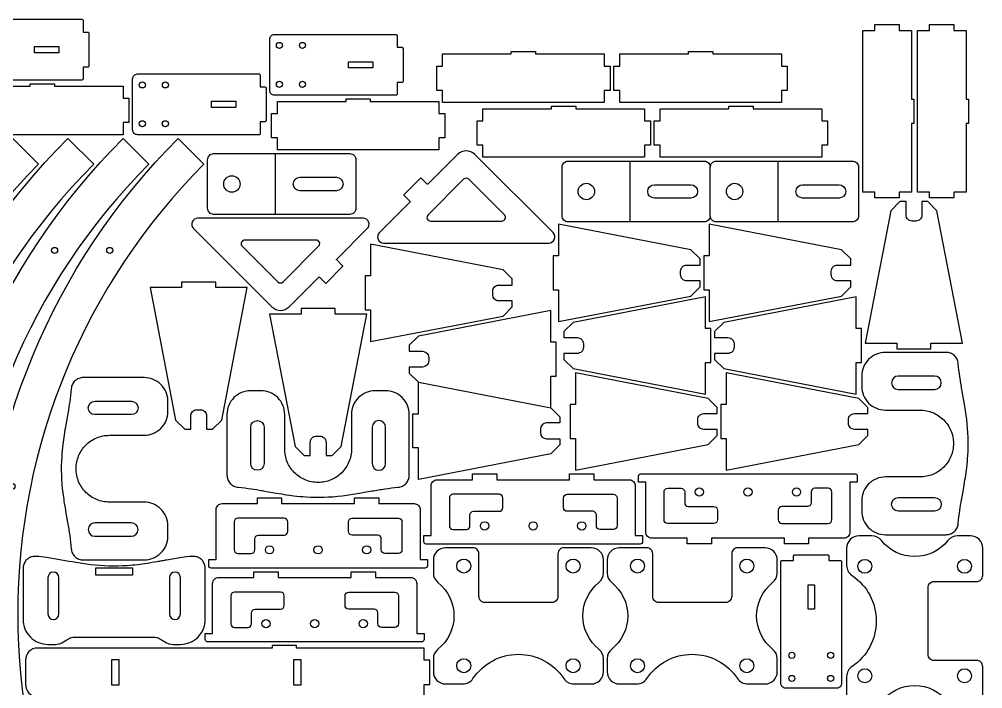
# Model space of a CAD drawing. Extents: x 1062 to 2256, y 2005 to 2885.
# Drawn here: x 1463 to 2256, y 2334 to 2885 of the extents above; entities that cross this region are included whole.
import ezdxf

# ---------------------------------------------------------------- set-up
doc = ezdxf.new("R2010")
doc.units = 0

# ---------------------------------------------------------------- blocks, each defined once
blk = doc.blocks.new('Part1627925601', base_point=(-553.11, -391.11))
at = {"layer": '1'}
blk.add_lwpolyline([(-369.9, 369.9, 0.414214), (-369.9, -369.9), (-391.11, -391.11, -0.414214), (-391.11, 391.11)], format="xyb", close=True, dxfattribs=at)
for centre in [(-447.43, 298.96), (-527.77, 104.98), (-527.77, -104.98), (-447.43, -298.96)]:
    blk.add_circle(centre, 2.5, dxfattribs=at)
blk = doc.blocks.new('Part320841708', base_point=(-553.11, -391.11))
at = {"layer": '1'}
blk.add_lwpolyline([(-369.9, 369.9, 0.414214), (-369.9, -369.9), (-391.11, -391.11, -0.414214), (-391.11, 391.11)], format="xyb", close=True, dxfattribs=at)
for centre in [(-447.43, 298.96), (-527.77, 104.98), (-527.77, -104.98), (-447.43, -298.96)]:
    blk.add_circle(centre, 2.5, dxfattribs=at)
blk = doc.blocks.new('Part1024990675', base_point=(-25, -52.5))
at = {"layer": '1'}
blk.add_lwpolyline([(25, 51.5), (25, -48.5, -0.414214), (21, -52.5), (-21, -52.5, -0.414214), (-25, -48.5), (-25, 51.5, -0.414214), (-24, 52.5), (-14.5, 52.5), (-14.5, 56.26, -0.414214), (-13.5, 57.26), (13.5, 57.26, -0.414214), (14.5, 56.26), (14.5, 52.5), (24, 52.5, -0.414214)], format="xyb", close=True, dxfattribs=at)
blk.add_lwpolyline([(2.55, 32.5), (2.55, 12.5), (-2.55, 12.5), (-2.55, 32.5)], close=True, dxfattribs=at)
for centre in [(-15.98, -25.5), (15.98, -25.5), (-15.98, -44.5), (15.98, -44.5)]:
    blk.add_circle(centre, 2.5, dxfattribs=at)
blk = doc.blocks.new('Part1503427488', base_point=(-553.11, -391.11))
at = {"layer": '1'}
blk.add_lwpolyline([(-369.9, 369.9, 0.414214), (-369.9, -369.9), (-391.11, -391.11, -0.414214), (-391.11, 391.11)], format="xyb", close=True, dxfattribs=at)
for centre in [(-447.43, 298.96), (-527.77, 104.98), (-527.77, -104.98), (-447.43, -298.96)]:
    blk.add_circle(centre, 2.5, dxfattribs=at)
blk = doc.blocks.new('Part1720230475', base_point=(-75, -80))
at = {"layer": '1'}
for points in [[(-44.5, -20, 1), (-55.5, -20), (-55.5, -50, 1), (-44.5, -50)], [(55.5, -20), (55.5, -50, -1), (44.5, -50), (44.5, -20, -1)]]:
    blk.add_lwpolyline(points, format="xyb", close=True, dxfattribs=at)
blk.add_open_spline([(75, -10.49), (75, -27.16), (75, -43.83), (75, -60.5), (75, -60.5), (75, -63.06), (74.5, -65.6), (73.52, -67.96), (73.52, -67.96), (72.54, -70.33), (71.1, -72.48), (69.29, -74.29), (69.29, -74.29), (67.48, -76.1), (65.33, -77.54), (62.96, -78.52), (62.96, -78.52), (60.6, -79.5), (58.06, -80), (55.5, -80), (55.5, -80), (52.67, -80), (49.83, -80), (47, -80), (47, -80), (44.44, -80), (41.9, -79.5), (39.54, -78.52), (39.54, -78.52), (37.17, -77.54), (35.02, -76.1), (33.21, -74.29), (33.21, -74.29), (31.4, -72.48), (29.96, -70.33), (28.98, -67.96), (28.98, -67.96), (28, -65.6), (27.5, -63.06), (27.5, -60.5), (27.5, -60.5), (27.5, -51), (27.5, -41.5), (27.5, -32), (27.5, -32), (27.5, -28.39), (26.79, -24.81), (25.41, -21.48), (25.41, -21.48), (24.02, -18.14), (22, -15.11), (19.45, -12.55), (19.45, -12.55), (16.89, -10), (13.86, -7.98), (10.52, -6.59), (10.52, -6.59), (7.19, -5.21), (3.61, -4.5), (0, -4.5), (0, -4.5), (-3.61, -4.5), (-7.19, -5.21), (-10.52, -6.59), (-10.52, -6.59), (-13.86, -7.98), (-16.89, -10), (-19.45, -12.55), (-19.45, -12.55), (-22, -15.11), (-24.02, -18.14), (-25.41, -21.48), (-25.41, -21.48), (-26.79, -24.81), (-27.5, -28.39), (-27.5, -32), (-27.5, -32), (-27.5, -41.5), (-27.5, -51), (-27.5, -60.5), (-27.5, -60.5), (-27.5, -63.06), (-28, -65.6), (-28.98, -67.96), (-28.98, -67.96), (-29.96, -70.33), (-31.4, -72.48), (-33.21, -74.29), (-33.21, -74.29), (-35.02, -76.1), (-37.17, -77.54), (-39.54, -78.52), (-39.54, -78.52), (-41.9, -79.5), (-44.44, -80), (-47, -80), (-47, -80), (-49.83, -80), (-52.67, -80), (-55.5, -80), (-55.5, -80), (-58.06, -80), (-60.6, -79.5), (-62.96, -78.52), (-62.96, -78.52), (-65.33, -77.54), (-67.48, -76.1), (-69.29, -74.29), (-69.29, -74.29), (-71.1, -72.48), (-72.54, -70.33), (-73.52, -67.96), (-73.52, -67.96), (-74.5, -65.6), (-75, -63.06), (-75, -60.5), (-75, -60.5), (-75, -43.83), (-75, -27.16), (-75, -10.49), (-75, -10.49), (-75, -9.24), (-74.77, -8.01), (-74.32, -6.85), (-74.32, -6.85), (-73.86, -5.69), (-73.2, -4.62), (-72.35, -3.71), (-72.35, -3.71), (-71.51, -2.79), (-70.5, -2.04), (-69.39, -1.5), (-69.39, -1.5), (-68.27, -0.95), (-67.06, -0.62), (-65.82, -0.52), (-65.82, -0.52), (-62.13, -0.22), (-58.51, 0.23), (-54.94, 0.76), (-54.94, 0.76), (-51.37, 1.28), (-47.85, 1.87), (-44.36, 2.48), (-44.36, 2.48), (-40.87, 3.1), (-34.37, 4.24), (-34.04, 4.29), (-34.04, 4.29), (-29.26, 5.11), (-24.55, 5.84), (-19.88, 6.41), (-19.88, 6.41), (-9.87, 7.65), (-0.02, 8.02), (9.91, 7.35), (9.91, 7.35), (13.22, 7.14), (16.54, 6.82), (19.88, 6.41), (19.88, 6.41), (25.22, 5.76), (30.61, 4.89), (36.08, 3.94), (36.08, 3.94), (39.49, 3.34), (46.1, 2.17), (46.46, 2.12), (46.46, 2.12), (49.26, 1.64), (52.08, 1.17), (54.94, 0.76), (54.94, 0.76), (58.51, 0.23), (62.13, -0.22), (65.82, -0.52), (65.82, -0.52), (67.06, -0.62), (68.27, -0.95), (69.39, -1.5), (69.39, -1.5), (70.5, -2.04), (71.51, -2.79), (72.35, -3.71), (72.35, -3.71), (73.2, -4.62), (73.86, -5.69), (74.32, -6.85), (74.32, -6.85), (74.77, -8.01), (75, -9.24), (75, -10.49)], degree=3, knots=[0, 0, 0, 0, 0.020833, 0.020833, 0.020833, 0.020833, 0.041667, 0.041667, 0.041667, 0.041667, 0.0625, 0.0625, 0.0625, 0.0625, 0.083333, 0.083333, 0.083333, 0.083333, 0.104167, 0.104167, 0.104167, 0.104167, 0.125, 0.125, 0.125, 0.125, 0.145833, 0.145833, 0.145833, 0.145833, 0.166667, 0.166667, 0.166667, 0.166667, 0.1875, 0.1875, 0.1875, 0.1875, 0.208333, 0.208333, 0.208333, 0.208333, 0.229167, 0.229167, 0.229167, 0.229167, 0.25, 0.25, 0.25, 0.25, 0.270833, 0.270833, 0.270833, 0.270833, 0.291667, 0.291667, 0.291667, 0.291667, 0.3125, 0.3125, 0.3125, 0.3125, 0.333333, 0.333333, 0.333333, 0.333333, 0.354167, 0.354167, 0.354167, 0.354167, 0.375, 0.375, 0.375, 0.375, 0.395833, 0.395833, 0.395833, 0.395833, 0.416667, 0.416667, 0.416667, 0.416667, 0.4375, 0.4375, 0.4375, 0.4375, 0.458333, 0.458333, 0.458333, 0.458333, 0.479167, 0.479167, 0.479167, 0.479167, 0.5, 0.5, 0.5, 0.5, 0.520833, 0.520833, 0.520833, 0.520833, 0.541667, 0.541667, 0.541667, 0.541667, 0.5625, 0.5625, 0.5625, 0.5625, 0.583333, 0.583333, 0.583333, 0.583333, 0.604167, 0.604167, 0.604167, 0.604167, 0.625, 0.625, 0.625, 0.625, 0.645833, 0.645833, 0.645833, 0.645833, 0.666667, 0.666667, 0.666667, 0.666667, 0.6875, 0.6875, 0.6875, 0.6875, 0.708333, 0.708333, 0.708333, 0.708333, 0.729167, 0.729167, 0.729167, 0.729167, 0.75, 0.75, 0.75, 0.75, 0.770833, 0.770833, 0.770833, 0.770833, 0.791667, 0.791667, 0.791667, 0.791667, 0.8125, 0.8125, 0.8125, 0.8125, 0.833333, 0.833333, 0.833333, 0.833333, 0.854167, 0.854167, 0.854167, 0.854167, 0.875, 0.875, 0.875, 0.875, 0.895833, 0.895833, 0.895833, 0.895833, 0.916667, 0.916667, 0.916667, 0.916667, 0.9375, 0.9375, 0.9375, 0.9375, 0.958333, 0.958333, 0.958333, 0.958333, 0.979167, 0.979167, 0.979167, 0.979167, 1, 1, 1, 1], dxfattribs=at)
blk = doc.blocks.new('Part1490661415', base_point=(-553.11, -391.11))
at = {"layer": '1'}
blk.add_lwpolyline([(-369.9, 369.9, 0.414214), (-369.9, -369.9), (-391.11, -391.11, -0.414214), (-391.11, 391.11)], format="xyb", close=True, dxfattribs=at)
for centre in [(-447.43, 298.96), (-527.77, 104.98), (-527.77, -104.98), (-447.43, -298.96)]:
    blk.add_circle(centre, 2.5, dxfattribs=at)
blk = doc.blocks.new('Part1532672430', base_point=(-75, 2.59))
at = {"layer": '1'}
for points in [[(-45.5, 50, 1), (-54.5, 50), (-54.5, 20, 1), (-45.5, 20)], [(54.5, 50, 1), (45.5, 50), (45.5, 20, 1), (54.5, 20)]]:
    blk.add_lwpolyline(points, format="xyb", close=True, dxfattribs=at)
blk.add_lwpolyline([(15, 18), (15, 12), (-15, 12), (-15, 18)], close=True, dxfattribs=at)
blk.add_open_spline([(75, 54.5), (75, 40.53), (75, 26.56), (75, 12.59), (75, 12.59), (75, 11.48), (74.81, 10.37), (74.45, 9.32), (74.45, 9.32), (74.09, 8.27), (73.55, 7.29), (72.86, 6.41), (72.86, 6.41), (72.17, 5.54), (71.35, 4.78), (70.41, 4.18), (70.41, 4.18), (69.47, 3.58), (68.44, 3.14), (67.36, 2.88), (67.36, 2.88), (66.28, 2.61), (65.16, 2.53), (64.06, 2.64), (64.06, 2.64), (61.2, 2.91), (58.38, 3.26), (55.59, 3.66), (55.59, 3.66), (51.4, 4.26), (47.28, 4.97), (43.22, 5.68), (43.22, 5.68), (39.82, 6.29), (33.49, 7.39), (33.17, 7.44), (33.17, 7.44), (28.52, 8.22), (23.93, 8.93), (19.38, 9.47), (19.38, 9.47), (9.3, 10.69), (-0.62, 11.02), (-10.63, 10.3), (-10.63, 10.3), (-13.54, 10.1), (-16.45, 9.82), (-19.38, 9.47), (-19.38, 9.47), (-24.59, 8.85), (-29.83, 8.02), (-35.16, 7.1), (-35.16, 7.1), (-36.5, 6.86), (-37.84, 6.63), (-39.18, 6.4), (-39.18, 6.4), (-40.52, 6.16), (-41.87, 5.92), (-43.22, 5.68), (-43.22, 5.68), (-47.28, 4.97), (-51.4, 4.26), (-55.59, 3.66), (-55.59, 3.66), (-58.38, 3.26), (-61.2, 2.91), (-64.06, 2.64), (-64.06, 2.64), (-65.16, 2.53), (-66.28, 2.61), (-67.36, 2.88), (-67.36, 2.88), (-68.44, 3.14), (-69.47, 3.58), (-70.41, 4.18), (-70.41, 4.18), (-71.35, 4.78), (-72.17, 5.54), (-72.86, 6.41), (-72.86, 6.41), (-73.55, 7.29), (-74.09, 8.27), (-74.45, 9.32), (-74.45, 9.32), (-74.81, 10.37), (-75, 11.48), (-75, 12.59), (-75, 12.59), (-75, 26.56), (-75, 40.53), (-75, 54.5), (-75, 54.5), (-75, 57.19), (-74.47, 59.86), (-73.44, 62.35), (-73.44, 62.35), (-72.41, 64.83), (-70.9, 67.09), (-69, 69), (-69, 69), (-67.09, 70.9), (-64.83, 72.41), (-62.35, 73.44), (-62.35, 73.44), (-59.86, 74.47), (-57.19, 75), (-54.5, 75), (-54.5, 75), (-52.39, 75), (-50.29, 75), (-48.18, 75), (-48.18, 75), (-47.31, 75), (-46.44, 74.89), (-45.59, 74.66), (-45.59, 74.66), (-44.75, 74.43), (-43.94, 74.1), (-43.18, 73.66), (-43.18, 73.66), (-41.26, 72.55), (-39.35, 71.45), (-37.43, 70.34), (-37.43, 70.34), (-36.67, 69.9), (-35.86, 69.57), (-35.02, 69.34), (-35.02, 69.34), (-34.17, 69.11), (-33.3, 69), (-32.43, 69), (-32.43, 69), (-10.81, 69), (10.81, 69), (32.43, 69), (32.43, 69), (33.3, 69), (34.17, 69.11), (35.02, 69.34), (35.02, 69.34), (35.86, 69.57), (36.67, 69.9), (37.43, 70.34), (37.43, 70.34), (39.35, 71.45), (41.26, 72.55), (43.18, 73.66), (43.18, 73.66), (43.94, 74.1), (44.75, 74.43), (45.59, 74.66), (45.59, 74.66), (46.44, 74.89), (47.31, 75), (48.18, 75), (48.18, 75), (50.29, 75), (52.39, 75), (54.5, 75), (54.5, 75), (57.19, 75), (59.86, 74.47), (62.35, 73.44), (62.35, 73.44), (64.83, 72.41), (67.09, 70.9), (69, 69), (69, 69), (70.9, 67.09), (72.41, 64.83), (73.44, 62.35), (73.44, 62.35), (74.47, 59.86), (75, 57.19), (75, 54.5)], degree=3, knots=[0, 0, 0, 0, 0.022727, 0.022727, 0.022727, 0.022727, 0.045455, 0.045455, 0.045455, 0.045455, 0.068182, 0.068182, 0.068182, 0.068182, 0.090909, 0.090909, 0.090909, 0.090909, 0.113636, 0.113636, 0.113636, 0.113636, 0.136364, 0.136364, 0.136364, 0.136364, 0.159091, 0.159091, 0.159091, 0.159091, 0.181818, 0.181818, 0.181818, 0.181818, 0.204545, 0.204545, 0.204545, 0.204545, 0.227273, 0.227273, 0.227273, 0.227273, 0.25, 0.25, 0.25, 0.25, 0.272727, 0.272727, 0.272727, 0.272727, 0.295455, 0.295455, 0.295455, 0.295455, 0.318182, 0.318182, 0.318182, 0.318182, 0.340909, 0.340909, 0.340909, 0.340909, 0.363636, 0.363636, 0.363636, 0.363636, 0.386364, 0.386364, 0.386364, 0.386364, 0.409091, 0.409091, 0.409091, 0.409091, 0.431818, 0.431818, 0.431818, 0.431818, 0.454545, 0.454545, 0.454545, 0.454545, 0.477273, 0.477273, 0.477273, 0.477273, 0.5, 0.5, 0.5, 0.5, 0.522727, 0.522727, 0.522727, 0.522727, 0.545455, 0.545455, 0.545455, 0.545455, 0.568182, 0.568182, 0.568182, 0.568182, 0.590909, 0.590909, 0.590909, 0.590909, 0.613636, 0.613636, 0.613636, 0.613636, 0.636364, 0.636364, 0.636364, 0.636364, 0.659091, 0.659091, 0.659091, 0.659091, 0.681818, 0.681818, 0.681818, 0.681818, 0.704545, 0.704545, 0.704545, 0.704545, 0.727273, 0.727273, 0.727273, 0.727273, 0.75, 0.75, 0.75, 0.75, 0.772727, 0.772727, 0.772727, 0.772727, 0.795455, 0.795455, 0.795455, 0.795455, 0.818182, 0.818182, 0.818182, 0.818182, 0.840909, 0.840909, 0.840909, 0.840909, 0.863636, 0.863636, 0.863636, 0.863636, 0.886364, 0.886364, 0.886364, 0.886364, 0.909091, 0.909091, 0.909091, 0.909091, 0.931818, 0.931818, 0.931818, 0.931818, 0.954545, 0.954545, 0.954545, 0.954545, 0.977273, 0.977273, 0.977273, 0.977273, 1, 1, 1, 1], dxfattribs=at)
blk = doc.blocks.new('Part1630296740')
at = {"layer": '1'}
blk.add_lwpolyline([(332.7, 30), (328, 30), (328, 40), (223, 40), (223, 42), (203, 42), (203, 40), (10, 40, 0.414214), (0, 30), (0, 10, 0.414214), (10, 0), (328, 0), (328, 10), (332.7, 10)], format="xyb", close=True, dxfattribs=at)
for points in [[(76.76, 30.5), (76.76, 9.5), (71, 9.5), (71, 30.5)], [(226.76, 30.5), (226.76, 9.5), (221, 9.5), (221, 30.5)]]:
    blk.add_lwpolyline(points, close=True, dxfattribs=at)
blk = doc.blocks.new('Part1509957229', base_point=(-31.26, -90))
at = {"layer": '1'}
for points in [[(26.5, 88), (26.5, -88, -0.414214), (24.5, -90), (19.5, -90), (19.5, -84), (-21.5, -84, -0.414214), (-26.5, -79), (-26.5, -50), (-31.26, -50), (-31.26, -30), (-26.5, -30), (-26.5, 30), (-31.26, 30), (-31.26, 50), (-26.5, 50), (-26.5, 79, -0.414214), (-21.5, 84), (19.5, 84), (19.5, 90), (24.5, 90, -0.414214)], [(14.5, 66), (14.5, 55, -0.414214), (11.5, 52), (2.5, 52, 0.414214), (-0.5, 49), (-0.5, 28, -0.414214), (-3.5, 25), (-11.5, 25, -0.414214), (-14.5, 28), (-14.5, 66, -0.414214), (-11.5, 69), (11.5, 69, -0.414214)], [(14.5, -55, 0.414214), (11.5, -52), (2.5, -52, -0.414214), (-0.5, -49), (-0.5, -28, 0.414214), (-3.5, -25), (-11.5, -25, 0.414214), (-14.5, -28), (-14.5, -66, 0.414214), (-11.5, -69), (11.5, -69, 0.414214), (14.5, -66)]]:
    blk.add_lwpolyline(points, format="xyb", close=True, dxfattribs=at)
for centre in [(11.5, 40), (11.5, 0), (11.5, -40)]:
    blk.add_circle(centre, 3.4, dxfattribs=at)
blk = doc.blocks.new('Part891375654', base_point=(-31.26, -90))
at = {"layer": '1'}
for points in [[(26.5, 88), (26.5, -88, -0.414214), (24.5, -90), (19.5, -90), (19.5, -84), (-21.5, -84, -0.414214), (-26.5, -79), (-26.5, -50), (-31.26, -50), (-31.26, -30), (-26.5, -30), (-26.5, 30), (-31.26, 30), (-31.26, 50), (-26.5, 50), (-26.5, 79, -0.414214), (-21.5, 84), (19.5, 84), (19.5, 90), (24.5, 90, -0.414214)], [(14.5, 66), (14.5, 55, -0.414214), (11.5, 52), (2.5, 52, 0.414214), (-0.5, 49), (-0.5, 28, -0.414214), (-3.5, 25), (-11.5, 25, -0.414214), (-14.5, 28), (-14.5, 66, -0.414214), (-11.5, 69), (11.5, 69, -0.414214)], [(14.5, -55, 0.414214), (11.5, -52), (2.5, -52, -0.414214), (-0.5, -49), (-0.5, -28, 0.414214), (-3.5, -25), (-11.5, -25, 0.414214), (-14.5, -28), (-14.5, -66, 0.414214), (-11.5, -69), (11.5, -69, 0.414214), (14.5, -66)]]:
    blk.add_lwpolyline(points, format="xyb", close=True, dxfattribs=at)
for centre in [(11.5, 40), (11.5, 0), (11.5, -40)]:
    blk.add_circle(centre, 3.4, dxfattribs=at)
blk = doc.blocks.new('Part1790877054', base_point=(-75, -80))
at = {"layer": '1'}
for points in [[(-44.5, -20, 1), (-55.5, -20), (-55.5, -50, 1), (-44.5, -50)], [(55.5, -20), (55.5, -50, -1), (44.5, -50), (44.5, -20, -1)]]:
    blk.add_lwpolyline(points, format="xyb", close=True, dxfattribs=at)
blk.add_open_spline([(75, -10.49), (75, -27.16), (75, -43.83), (75, -60.5), (75, -60.5), (75, -63.06), (74.5, -65.6), (73.52, -67.96), (73.52, -67.96), (72.54, -70.33), (71.1, -72.48), (69.29, -74.29), (69.29, -74.29), (67.48, -76.1), (65.33, -77.54), (62.96, -78.52), (62.96, -78.52), (60.6, -79.5), (58.06, -80), (55.5, -80), (55.5, -80), (52.67, -80), (49.83, -80), (47, -80), (47, -80), (44.44, -80), (41.9, -79.5), (39.54, -78.52), (39.54, -78.52), (37.17, -77.54), (35.02, -76.1), (33.21, -74.29), (33.21, -74.29), (31.4, -72.48), (29.96, -70.33), (28.98, -67.96), (28.98, -67.96), (28, -65.6), (27.5, -63.06), (27.5, -60.5), (27.5, -60.5), (27.5, -51), (27.5, -41.5), (27.5, -32), (27.5, -32), (27.5, -28.39), (26.79, -24.81), (25.41, -21.48), (25.41, -21.48), (24.02, -18.14), (22, -15.11), (19.45, -12.55), (19.45, -12.55), (16.89, -10), (13.86, -7.98), (10.52, -6.59), (10.52, -6.59), (7.19, -5.21), (3.61, -4.5), (0, -4.5), (0, -4.5), (-3.61, -4.5), (-7.19, -5.21), (-10.52, -6.59), (-10.52, -6.59), (-13.86, -7.98), (-16.89, -10), (-19.45, -12.55), (-19.45, -12.55), (-22, -15.11), (-24.02, -18.14), (-25.41, -21.48), (-25.41, -21.48), (-26.79, -24.81), (-27.5, -28.39), (-27.5, -32), (-27.5, -32), (-27.5, -41.5), (-27.5, -51), (-27.5, -60.5), (-27.5, -60.5), (-27.5, -63.06), (-28, -65.6), (-28.98, -67.96), (-28.98, -67.96), (-29.96, -70.33), (-31.4, -72.48), (-33.21, -74.29), (-33.21, -74.29), (-35.02, -76.1), (-37.17, -77.54), (-39.54, -78.52), (-39.54, -78.52), (-41.9, -79.5), (-44.44, -80), (-47, -80), (-47, -80), (-49.83, -80), (-52.67, -80), (-55.5, -80), (-55.5, -80), (-58.06, -80), (-60.6, -79.5), (-62.96, -78.52), (-62.96, -78.52), (-65.33, -77.54), (-67.48, -76.1), (-69.29, -74.29), (-69.29, -74.29), (-71.1, -72.48), (-72.54, -70.33), (-73.52, -67.96), (-73.52, -67.96), (-74.5, -65.6), (-75, -63.06), (-75, -60.5), (-75, -60.5), (-75, -43.83), (-75, -27.16), (-75, -10.49), (-75, -10.49), (-75, -9.24), (-74.77, -8.01), (-74.32, -6.85), (-74.32, -6.85), (-73.86, -5.69), (-73.2, -4.62), (-72.35, -3.71), (-72.35, -3.71), (-71.51, -2.79), (-70.5, -2.04), (-69.39, -1.5), (-69.39, -1.5), (-68.27, -0.95), (-67.06, -0.62), (-65.82, -0.52), (-65.82, -0.52), (-62.13, -0.22), (-58.51, 0.23), (-54.94, 0.76), (-54.94, 0.76), (-51.37, 1.28), (-47.85, 1.87), (-44.36, 2.48), (-44.36, 2.48), (-40.87, 3.1), (-34.37, 4.24), (-34.04, 4.29), (-34.04, 4.29), (-29.26, 5.11), (-24.55, 5.84), (-19.88, 6.41), (-19.88, 6.41), (-9.87, 7.65), (-0.02, 8.02), (9.91, 7.35), (9.91, 7.35), (13.22, 7.14), (16.54, 6.82), (19.88, 6.41), (19.88, 6.41), (25.22, 5.76), (30.61, 4.89), (36.08, 3.94), (36.08, 3.94), (39.49, 3.34), (46.1, 2.17), (46.46, 2.12), (46.46, 2.12), (49.26, 1.64), (52.08, 1.17), (54.94, 0.76), (54.94, 0.76), (58.51, 0.23), (62.13, -0.22), (65.82, -0.52), (65.82, -0.52), (67.06, -0.62), (68.27, -0.95), (69.39, -1.5), (69.39, -1.5), (70.5, -2.04), (71.51, -2.79), (72.35, -3.71), (72.35, -3.71), (73.2, -4.62), (73.86, -5.69), (74.32, -6.85), (74.32, -6.85), (74.77, -8.01), (75, -9.24), (75, -10.49)], degree=3, knots=[0, 0, 0, 0, 0.020833, 0.020833, 0.020833, 0.020833, 0.041667, 0.041667, 0.041667, 0.041667, 0.0625, 0.0625, 0.0625, 0.0625, 0.083333, 0.083333, 0.083333, 0.083333, 0.104167, 0.104167, 0.104167, 0.104167, 0.125, 0.125, 0.125, 0.125, 0.145833, 0.145833, 0.145833, 0.145833, 0.166667, 0.166667, 0.166667, 0.166667, 0.1875, 0.1875, 0.1875, 0.1875, 0.208333, 0.208333, 0.208333, 0.208333, 0.229167, 0.229167, 0.229167, 0.229167, 0.25, 0.25, 0.25, 0.25, 0.270833, 0.270833, 0.270833, 0.270833, 0.291667, 0.291667, 0.291667, 0.291667, 0.3125, 0.3125, 0.3125, 0.3125, 0.333333, 0.333333, 0.333333, 0.333333, 0.354167, 0.354167, 0.354167, 0.354167, 0.375, 0.375, 0.375, 0.375, 0.395833, 0.395833, 0.395833, 0.395833, 0.416667, 0.416667, 0.416667, 0.416667, 0.4375, 0.4375, 0.4375, 0.4375, 0.458333, 0.458333, 0.458333, 0.458333, 0.479167, 0.479167, 0.479167, 0.479167, 0.5, 0.5, 0.5, 0.5, 0.520833, 0.520833, 0.520833, 0.520833, 0.541667, 0.541667, 0.541667, 0.541667, 0.5625, 0.5625, 0.5625, 0.5625, 0.583333, 0.583333, 0.583333, 0.583333, 0.604167, 0.604167, 0.604167, 0.604167, 0.625, 0.625, 0.625, 0.625, 0.645833, 0.645833, 0.645833, 0.645833, 0.666667, 0.666667, 0.666667, 0.666667, 0.6875, 0.6875, 0.6875, 0.6875, 0.708333, 0.708333, 0.708333, 0.708333, 0.729167, 0.729167, 0.729167, 0.729167, 0.75, 0.75, 0.75, 0.75, 0.770833, 0.770833, 0.770833, 0.770833, 0.791667, 0.791667, 0.791667, 0.791667, 0.8125, 0.8125, 0.8125, 0.8125, 0.833333, 0.833333, 0.833333, 0.833333, 0.854167, 0.854167, 0.854167, 0.854167, 0.875, 0.875, 0.875, 0.875, 0.895833, 0.895833, 0.895833, 0.895833, 0.916667, 0.916667, 0.916667, 0.916667, 0.9375, 0.9375, 0.9375, 0.9375, 0.958333, 0.958333, 0.958333, 0.958333, 0.979167, 0.979167, 0.979167, 0.979167, 1, 1, 1, 1], dxfattribs=at)
blk = doc.blocks.new('Part549642076', base_point=(-72.93, -49.19))
at = {"layer": '1'}
for points in [[(71.46, 18.13, 0.668179), (67.93, 26.67), (-67.93, 26.67, 0.668179), (-71.46, 18.13), (-7.07, -46.26, 0.414214), (7.07, -46.26), (31.47, -21.87, -0.414214), (32.17, -21.87), (36.98, -26.68, 0.414214), (37.69, -26.68), (51.12, -13.24, 0.414214), (51.12, -12.53), (46.32, -7.72, -0.414214), (46.32, -7.02)], [(31.42, 3.55, 0.668179), (29.3, 8.67), (-29.3, 8.67, 0.668179), (-31.42, 3.55), (-2.12, -25.76, 0.414214), (2.12, -25.76)]]:
    blk.add_lwpolyline(points, format="xyb", close=True, dxfattribs=at)
blk = doc.blocks.new('Part1418333786', base_point=(-25, -60))
at = {"layer": '1'}
for points in [[(25, 56.98), (25, -55, -0.414214), (20, -60), (-20, -60, -0.414214), (-25, -55), (-25, 56.98, -0.414214), (-20, 61.98), (20, 61.98, -0.414214)], [(5.5, 45.98), (5.5, 15.98, -1), (-5.5, 15.98), (-5.5, 45.98, -1)]]:
    blk.add_lwpolyline(points, format="xyb", close=True, dxfattribs=at)
blk.add_circle((0, -40), 6.75, dxfattribs=at)
at = {"layer": '2'}
blk.add_line((25, -4.01), (-25, -4.01), dxfattribs=at)
blk = doc.blocks.new('Part520104056', base_point=(-25, -52.5))
at = {"layer": '1'}
blk.add_lwpolyline([(25, 51.5), (25, -48.5, -0.414214), (21, -52.5), (-21, -52.5, -0.414214), (-25, -48.5), (-25, 51.5, -0.414214), (-24, 52.5), (-14.5, 52.5), (-14.5, 56.26, -0.414214), (-13.5, 57.26), (13.5, 57.26, -0.414214), (14.5, 56.26), (14.5, 52.5), (24, 52.5, -0.414214)], format="xyb", close=True, dxfattribs=at)
blk.add_lwpolyline([(2.55, 32.5), (2.55, 12.5), (-2.55, 12.5), (-2.55, 32.5)], close=True, dxfattribs=at)
for centre in [(-15.98, -25.5), (15.98, -25.5), (-15.98, -44.5), (15.98, -44.5)]:
    blk.add_circle(centre, 2.5, dxfattribs=at)
blk = doc.blocks.new('Part1000812125', base_point=(-25, -52.5))
at = {"layer": '1'}
blk.add_lwpolyline([(25, 51.5), (25, -48.5, -0.414214), (21, -52.5), (-21, -52.5, -0.414214), (-25, -48.5), (-25, 51.5, -0.414214), (-24, 52.5), (-14.5, 52.5), (-14.5, 56.26, -0.414214), (-13.5, 57.26), (13.5, 57.26, -0.414214), (14.5, 56.26), (14.5, 52.5), (24, 52.5, -0.414214)], format="xyb", close=True, dxfattribs=at)
blk.add_lwpolyline([(2.55, 32.5), (2.55, 12.5), (-2.55, 12.5), (-2.55, 32.5)], close=True, dxfattribs=at)
for centre in [(-15.98, -25.5), (15.98, -25.5), (-15.98, -44.5), (15.98, -44.5)]:
    blk.add_circle(centre, 2.5, dxfattribs=at)
blk = doc.blocks.new('Part866907296', base_point=(0, 0))
at = {"layer": '1'}
blk.add_lwpolyline([(140, 102, 0.414214), (130, 112), (107.5, 112, 0.414214), (102.5, 107), (102.5, 72, -0.414214), (97.5, 67), (42.5, 67, -0.414214), (37.5, 72), (37.5, 107, 0.414214), (32.5, 112), (10, 112, 0.414214), (0, 102), (0, 91.21, 0.228462), (3.77, 83.38, -0.482087), (3.77, 28.62, 0.228462), (0, 20.79), (0, 10, 0.414214), (10, 0), (24.31, 0, 0.250143), (32.62, 4.43, -0.533679), (107.38, 4.43, 0.250143), (115.69, 0), (130, 0, 0.414214), (140, 10), (140, 20.79, 0.228462), (136.23, 28.62, -0.482087), (136.23, 83.38, 0.228462), (140, 91.21)], format="xyb", close=True, dxfattribs=at)
for centre in [(25, 97), (115, 97), (25, 15), (115, 15)]:
    blk.add_circle(centre, 5.75, dxfattribs=at)
blk = doc.blocks.new('Part1814981312', base_point=(-31.26, -90))
at = {"layer": '1'}
for points in [[(26.5, 88), (26.5, -88, -0.414214), (24.5, -90), (19.5, -90), (19.5, -84), (-21.5, -84, -0.414214), (-26.5, -79), (-26.5, -50), (-31.26, -50), (-31.26, -30), (-26.5, -30), (-26.5, 30), (-31.26, 30), (-31.26, 50), (-26.5, 50), (-26.5, 79, -0.414214), (-21.5, 84), (19.5, 84), (19.5, 90), (24.5, 90, -0.414214)], [(14.5, 66), (14.5, 55, -0.414214), (11.5, 52), (2.5, 52, 0.414214), (-0.5, 49), (-0.5, 28, -0.414214), (-3.5, 25), (-11.5, 25, -0.414214), (-14.5, 28), (-14.5, 66, -0.414214), (-11.5, 69), (11.5, 69, -0.414214)], [(14.5, -55, 0.414214), (11.5, -52), (2.5, -52, -0.414214), (-0.5, -49), (-0.5, -28, 0.414214), (-3.5, -25), (-11.5, -25, 0.414214), (-14.5, -28), (-14.5, -66, 0.414214), (-11.5, -69), (11.5, -69, 0.414214), (14.5, -66)]]:
    blk.add_lwpolyline(points, format="xyb", close=True, dxfattribs=at)
for centre in [(11.5, 40), (11.5, 0), (11.5, -40)]:
    blk.add_circle(centre, 3.4, dxfattribs=at)
blk = doc.blocks.new('CommonPart994283243', base_point=(725.0537, 504.612))
at = {"layer": '1'}
blk.add_lwpolyline([(841.5537, 563.6121), (841.5537, 589.6121), (846.0537, 589.6121), (846.0537, 617.6121), (841.5537, 617.6121), (841.5537, 643.6121), (732.5537, 622.6121), (725.0537, 615.1121), (725.0537, 610.1121), (736.0537, 610.1121, -0.41421356), (741.0537, 605.1121), (741.0537, 602.1121, -0.41421356), (736.0537, 597.1121), (725.0537, 597.1121), (725.0537, 592.1121), (732.5537, 584.6121)], format="xyb", dxfattribs=at)
blk.add_lwpolyline([(841.5537, 563.612), (849.0537, 556.112), (849.0537, 551.112), (838.0537, 551.112, 0.41421356), (833.0537, 546.112), (833.0537, 543.112, 0.41421356), (838.0537, 538.112), (849.0537, 538.112), (849.0537, 533.112), (841.5537, 525.612), (732.5537, 504.612), (732.5537, 530.612), (728.0537, 530.612), (728.0537, 558.612), (732.5537, 558.612), (732.5537, 584.612)], format="xyb", close=True, dxfattribs=at)
blk = doc.blocks.new('Part31609041', base_point=(-72.93, -49.19))
at = {"layer": '1'}
for points in [[(71.46, 18.13, 0.668179), (67.93, 26.67), (-67.93, 26.67, 0.668179), (-71.46, 18.13), (-7.07, -46.26, 0.414214), (7.07, -46.26), (31.47, -21.87, -0.414214), (32.17, -21.87), (36.98, -26.68, 0.414214), (37.69, -26.68), (51.12, -13.24, 0.414214), (51.12, -12.53), (46.32, -7.72, -0.414214), (46.32, -7.02)], [(31.42, 3.55, 0.668179), (29.3, 8.67), (-29.3, 8.67, 0.668179), (-31.42, 3.55), (-2.12, -25.76, 0.414214), (2.12, -25.76)]]:
    blk.add_lwpolyline(points, format="xyb", close=True, dxfattribs=at)
blk = doc.blocks.new('CommonPart1604464458', base_point=(850.8, 716.56))
at = {"layer": '1'}
blk.add_lwpolyline([(972.78, 721.56, -0.414214), (967.78, 716.56), (855.8, 716.56, -0.414214), (850.8, 721.56), (850.8, 761.56, -0.414214), (855.8, 766.56), (967.78, 766.56, -0.414214), (972.78, 761.56)], format="xyb", dxfattribs=at)
for points in [[(972.78, 761.56, -0.414214), (977.78, 766.56), (1089.76, 766.56, -0.414214), (1094.76, 761.56), (1094.76, 721.56, -0.414214), (1089.76, 716.56), (977.78, 716.56, -0.414214), (972.78, 721.56)], [(956.78, 736.06), (926.78, 736.06, -1), (926.78, 747.06), (956.78, 747.06, -1)], [(1078.76, 736.06), (1048.76, 736.06, -1), (1048.76, 747.06), (1078.76, 747.06, -1)]]:
    blk.add_lwpolyline(points, format="xyb", close=True, dxfattribs=at)
for centre in [(870.8, 741.56), (992.78, 741.56)]:
    blk.add_circle(centre, 6.75, dxfattribs=at)
at = {"layer": '2'}
for p, q in [((906.79, 716.56), (906.79, 766.56)), ((1028.77, 716.56), (1028.77, 766.56))]:
    blk.add_line(p, q, dxfattribs=at)
blk = doc.blocks.new('Part1778096580', base_point=(-31.26, -90))
at = {"layer": '1'}
for points in [[(26.5, 88), (26.5, -88, -0.414214), (24.5, -90), (19.5, -90), (19.5, -84), (-21.5, -84, -0.414214), (-26.5, -79), (-26.5, -50), (-31.26, -50), (-31.26, -30), (-26.5, -30), (-26.5, 30), (-31.26, 30), (-31.26, 50), (-26.5, 50), (-26.5, 79, -0.414214), (-21.5, 84), (19.5, 84), (19.5, 90), (24.5, 90, -0.414214)], [(14.5, 66), (14.5, 55, -0.414214), (11.5, 52), (2.5, 52, 0.414214), (-0.5, 49), (-0.5, 28, -0.414214), (-3.5, 25), (-11.5, 25, -0.414214), (-14.5, 28), (-14.5, 66, -0.414214), (-11.5, 69), (11.5, 69, -0.414214)], [(14.5, -55, 0.414214), (11.5, -52), (2.5, -52, -0.414214), (-0.5, -49), (-0.5, -28, 0.414214), (-3.5, -25), (-11.5, -25, 0.414214), (-14.5, -28), (-14.5, -66, 0.414214), (-11.5, -69), (11.5, -69, 0.414214), (14.5, -66)]]:
    blk.add_lwpolyline(points, format="xyb", close=True, dxfattribs=at)
for centre in [(11.5, 40), (11.5, 0), (11.5, -40)]:
    blk.add_circle(centre, 3.4, dxfattribs=at)
blk = doc.blocks.new('Part1434618146', base_point=(0, 0))
at = {"layer": '1'}
blk.add_lwpolyline([(140, 102, 0.414214), (130, 112), (107.5, 112, 0.414214), (102.5, 107), (102.5, 72, -0.414214), (97.5, 67), (42.5, 67, -0.414214), (37.5, 72), (37.5, 107, 0.414214), (32.5, 112), (10, 112, 0.414214), (0, 102), (0, 91.21, 0.228462), (3.77, 83.38, -0.482087), (3.77, 28.62, 0.228462), (0, 20.79), (0, 10, 0.414214), (10, 0), (24.31, 0, 0.250143), (32.62, 4.43, -0.533679), (107.38, 4.43, 0.250143), (115.69, 0), (130, 0, 0.414214), (140, 10), (140, 20.79, 0.228462), (136.23, 28.62, -0.482087), (136.23, 83.38, 0.228462), (140, 91.21)], format="xyb", close=True, dxfattribs=at)
for centre in [(25, 97), (115, 97), (25, 15), (115, 15)]:
    blk.add_circle(centre, 5.75, dxfattribs=at)
blk = doc.blocks.new('Part257883262', base_point=(-25, -52.5))
at = {"layer": '1'}
blk.add_lwpolyline([(25, 51.5), (25, -48.5, -0.414214), (21, -52.5), (-21, -52.5, -0.414214), (-25, -48.5), (-25, 51.5, -0.414214), (-24, 52.5), (-14.5, 52.5), (-14.5, 56.26, -0.414214), (-13.5, 57.26), (13.5, 57.26, -0.414214), (14.5, 56.26), (14.5, 52.5), (24, 52.5, -0.414214)], format="xyb", close=True, dxfattribs=at)
blk.add_lwpolyline([(2.55, 32.5), (2.55, 12.5), (-2.55, 12.5), (-2.55, 32.5)], close=True, dxfattribs=at)
for centre in [(-15.98, -25.5), (15.98, -25.5), (-15.98, -44.5), (15.98, -44.5)]:
    blk.add_circle(centre, 2.5, dxfattribs=at)
blk = doc.blocks.new('Part1453057055', base_point=(0, 0))
at = {"layer": '1'}
blk.add_lwpolyline([(140, 102, 0.414214), (130, 112), (107.5, 112, 0.414214), (102.5, 107), (102.5, 72, -0.414214), (97.5, 67), (42.5, 67, -0.414214), (37.5, 72), (37.5, 107, 0.414214), (32.5, 112), (10, 112, 0.414214), (0, 102), (0, 91.21, 0.228462), (3.77, 83.38, -0.482087), (3.77, 28.62, 0.228462), (0, 20.79), (0, 10, 0.414214), (10, 0), (24.31, 0, 0.250143), (32.62, 4.43, -0.533679), (107.38, 4.43, 0.250143), (115.69, 0), (130, 0, 0.414214), (140, 10), (140, 20.79, 0.228462), (136.23, 28.62, -0.482087), (136.23, 83.38, 0.228462), (140, 91.21)], format="xyb", close=True, dxfattribs=at)
for centre in [(25, 97), (115, 97), (25, 15), (115, 15)]:
    blk.add_circle(centre, 5.75, dxfattribs=at)
blk = doc.blocks.new('Part1122406266', base_point=(-75, -80))
at = {"layer": '1'}
for points in [[(-44.5, -20, 1), (-55.5, -20), (-55.5, -50, 1), (-44.5, -50)], [(55.5, -20), (55.5, -50, -1), (44.5, -50), (44.5, -20, -1)]]:
    blk.add_lwpolyline(points, format="xyb", close=True, dxfattribs=at)
blk.add_open_spline([(75, -10.49), (75, -27.16), (75, -43.83), (75, -60.5), (75, -60.5), (75, -63.06), (74.5, -65.6), (73.52, -67.96), (73.52, -67.96), (72.54, -70.33), (71.1, -72.48), (69.29, -74.29), (69.29, -74.29), (67.48, -76.1), (65.33, -77.54), (62.96, -78.52), (62.96, -78.52), (60.6, -79.5), (58.06, -80), (55.5, -80), (55.5, -80), (52.67, -80), (49.83, -80), (47, -80), (47, -80), (44.44, -80), (41.9, -79.5), (39.54, -78.52), (39.54, -78.52), (37.17, -77.54), (35.02, -76.1), (33.21, -74.29), (33.21, -74.29), (31.4, -72.48), (29.96, -70.33), (28.98, -67.96), (28.98, -67.96), (28, -65.6), (27.5, -63.06), (27.5, -60.5), (27.5, -60.5), (27.5, -51), (27.5, -41.5), (27.5, -32), (27.5, -32), (27.5, -28.39), (26.79, -24.81), (25.41, -21.48), (25.41, -21.48), (24.02, -18.14), (22, -15.11), (19.45, -12.55), (19.45, -12.55), (16.89, -10), (13.86, -7.98), (10.52, -6.59), (10.52, -6.59), (7.19, -5.21), (3.61, -4.5), (0, -4.5), (0, -4.5), (-3.61, -4.5), (-7.19, -5.21), (-10.52, -6.59), (-10.52, -6.59), (-13.86, -7.98), (-16.89, -10), (-19.45, -12.55), (-19.45, -12.55), (-22, -15.11), (-24.02, -18.14), (-25.41, -21.48), (-25.41, -21.48), (-26.79, -24.81), (-27.5, -28.39), (-27.5, -32), (-27.5, -32), (-27.5, -41.5), (-27.5, -51), (-27.5, -60.5), (-27.5, -60.5), (-27.5, -63.06), (-28, -65.6), (-28.98, -67.96), (-28.98, -67.96), (-29.96, -70.33), (-31.4, -72.48), (-33.21, -74.29), (-33.21, -74.29), (-35.02, -76.1), (-37.17, -77.54), (-39.54, -78.52), (-39.54, -78.52), (-41.9, -79.5), (-44.44, -80), (-47, -80), (-47, -80), (-49.83, -80), (-52.67, -80), (-55.5, -80), (-55.5, -80), (-58.06, -80), (-60.6, -79.5), (-62.96, -78.52), (-62.96, -78.52), (-65.33, -77.54), (-67.48, -76.1), (-69.29, -74.29), (-69.29, -74.29), (-71.1, -72.48), (-72.54, -70.33), (-73.52, -67.96), (-73.52, -67.96), (-74.5, -65.6), (-75, -63.06), (-75, -60.5), (-75, -60.5), (-75, -43.83), (-75, -27.16), (-75, -10.49), (-75, -10.49), (-75, -9.24), (-74.77, -8.01), (-74.32, -6.85), (-74.32, -6.85), (-73.86, -5.69), (-73.2, -4.62), (-72.35, -3.71), (-72.35, -3.71), (-71.51, -2.79), (-70.5, -2.04), (-69.39, -1.5), (-69.39, -1.5), (-68.27, -0.95), (-67.06, -0.62), (-65.82, -0.52), (-65.82, -0.52), (-62.13, -0.22), (-58.51, 0.23), (-54.94, 0.76), (-54.94, 0.76), (-51.37, 1.28), (-47.85, 1.87), (-44.36, 2.48), (-44.36, 2.48), (-40.87, 3.1), (-34.37, 4.24), (-34.04, 4.29), (-34.04, 4.29), (-29.26, 5.11), (-24.55, 5.84), (-19.88, 6.41), (-19.88, 6.41), (-9.87, 7.65), (-0.02, 8.02), (9.91, 7.35), (9.91, 7.35), (13.22, 7.14), (16.54, 6.82), (19.88, 6.41), (19.88, 6.41), (25.22, 5.76), (30.61, 4.89), (36.08, 3.94), (36.08, 3.94), (39.49, 3.34), (46.1, 2.17), (46.46, 2.12), (46.46, 2.12), (49.26, 1.64), (52.08, 1.17), (54.94, 0.76), (54.94, 0.76), (58.51, 0.23), (62.13, -0.22), (65.82, -0.52), (65.82, -0.52), (67.06, -0.62), (68.27, -0.95), (69.39, -1.5), (69.39, -1.5), (70.5, -2.04), (71.51, -2.79), (72.35, -3.71), (72.35, -3.71), (73.2, -4.62), (73.86, -5.69), (74.32, -6.85), (74.32, -6.85), (74.77, -8.01), (75, -9.24), (75, -10.49)], degree=3, knots=[0, 0, 0, 0, 0.020833, 0.020833, 0.020833, 0.020833, 0.041667, 0.041667, 0.041667, 0.041667, 0.0625, 0.0625, 0.0625, 0.0625, 0.083333, 0.083333, 0.083333, 0.083333, 0.104167, 0.104167, 0.104167, 0.104167, 0.125, 0.125, 0.125, 0.125, 0.145833, 0.145833, 0.145833, 0.145833, 0.166667, 0.166667, 0.166667, 0.166667, 0.1875, 0.1875, 0.1875, 0.1875, 0.208333, 0.208333, 0.208333, 0.208333, 0.229167, 0.229167, 0.229167, 0.229167, 0.25, 0.25, 0.25, 0.25, 0.270833, 0.270833, 0.270833, 0.270833, 0.291667, 0.291667, 0.291667, 0.291667, 0.3125, 0.3125, 0.3125, 0.3125, 0.333333, 0.333333, 0.333333, 0.333333, 0.354167, 0.354167, 0.354167, 0.354167, 0.375, 0.375, 0.375, 0.375, 0.395833, 0.395833, 0.395833, 0.395833, 0.416667, 0.416667, 0.416667, 0.416667, 0.4375, 0.4375, 0.4375, 0.4375, 0.458333, 0.458333, 0.458333, 0.458333, 0.479167, 0.479167, 0.479167, 0.479167, 0.5, 0.5, 0.5, 0.5, 0.520833, 0.520833, 0.520833, 0.520833, 0.541667, 0.541667, 0.541667, 0.541667, 0.5625, 0.5625, 0.5625, 0.5625, 0.583333, 0.583333, 0.583333, 0.583333, 0.604167, 0.604167, 0.604167, 0.604167, 0.625, 0.625, 0.625, 0.625, 0.645833, 0.645833, 0.645833, 0.645833, 0.666667, 0.666667, 0.666667, 0.666667, 0.6875, 0.6875, 0.6875, 0.6875, 0.708333, 0.708333, 0.708333, 0.708333, 0.729167, 0.729167, 0.729167, 0.729167, 0.75, 0.75, 0.75, 0.75, 0.770833, 0.770833, 0.770833, 0.770833, 0.791667, 0.791667, 0.791667, 0.791667, 0.8125, 0.8125, 0.8125, 0.8125, 0.833333, 0.833333, 0.833333, 0.833333, 0.854167, 0.854167, 0.854167, 0.854167, 0.875, 0.875, 0.875, 0.875, 0.895833, 0.895833, 0.895833, 0.895833, 0.916667, 0.916667, 0.916667, 0.916667, 0.9375, 0.9375, 0.9375, 0.9375, 0.958333, 0.958333, 0.958333, 0.958333, 0.979167, 0.979167, 0.979167, 0.979167, 1, 1, 1, 1], dxfattribs=at)

msp = doc.modelspace()

# ---------------------------------------------------------------- linework, layer by layer
at = {"layer": '1'}
for points in [[(2198.88, 2819.32), (2198.88, 2799.32), (2196.88, 2799.32), (2196.88, 2742.82), (2186.88, 2742.82), (2186.88, 2737.94), (2166.88, 2737.94), (2166.88, 2742.82), (2156.88, 2742.82), (2156.88, 2875.82), (2166.88, 2875.82), (2166.88, 2880.7), (2186.88, 2880.7), (2186.88, 2875.82), (2196.88, 2875.82), (2196.88, 2819.32)], [(2243.88, 2819.32), (2243.88, 2799.32), (2241.88, 2799.32), (2241.88, 2742.82), (2231.88, 2742.82), (2231.88, 2737.94), (2211.88, 2737.94), (2211.88, 2742.82), (2201.88, 2742.82), (2201.88, 2875.82), (2211.88, 2875.82), (2211.88, 2880.7), (2231.88, 2880.7), (2231.88, 2875.82), (2241.88, 2875.82), (2241.88, 2819.32)], [(1867.62, 2858.4), (1887.62, 2858.4), (1887.62, 2856.4), (1944.12, 2856.4), (1944.12, 2846.4), (1949, 2846.4), (1949, 2826.4), (1944.12, 2826.4), (1944.12, 2816.4), (1811.12, 2816.4), (1811.12, 2826.4), (1806.24, 2826.4), (1806.24, 2846.4), (1811.12, 2846.4), (1811.12, 2856.4), (1867.62, 2856.4)], [(2013.38, 2858.4), (2033.38, 2858.4), (2033.38, 2856.4), (2089.88, 2856.4), (2089.88, 2846.4), (2094.76, 2846.4), (2094.76, 2826.4), (2089.88, 2826.4), (2089.88, 2816.4), (1956.88, 2816.4), (1956.88, 2826.4), (1952, 2826.4), (1952, 2846.4), (1956.88, 2846.4), (1956.88, 2856.4), (2013.38, 2856.4)], [(1471.64, 2831.96), (1491.64, 2831.96), (1491.64, 2829.96), (1548.14, 2829.96), (1548.14, 2819.96), (1553.02, 2819.96), (1553.02, 2799.96), (1548.14, 2799.96), (1548.14, 2789.96), (1415.14, 2789.96), (1415.14, 2799.96), (1410.26, 2799.96), (1410.26, 2819.96), (1415.14, 2819.96), (1415.14, 2829.96), (1471.64, 2829.96)], [(1731.62, 2819.45), (1751.62, 2819.45), (1751.62, 2817.45), (1808.12, 2817.45), (1808.12, 2807.45), (1813, 2807.45), (1813, 2787.45), (1808.12, 2787.45), (1808.12, 2777.45), (1675.12, 2777.45), (1675.12, 2787.45), (1670.24, 2787.45), (1670.24, 2807.45), (1675.12, 2807.45), (1675.12, 2817.45), (1731.62, 2817.45)], [(1900.8, 2813.4), (1920.8, 2813.4), (1920.8, 2811.4), (1977.3, 2811.4), (1977.3, 2801.4), (1982.18, 2801.4), (1982.18, 2781.4), (1977.3, 2781.4), (1977.3, 2771.4), (1844.3, 2771.4), (1844.3, 2781.4), (1839.42, 2781.4), (1839.42, 2801.4), (1844.3, 2801.4), (1844.3, 2811.4), (1900.8, 2811.4)], [(2046.57, 2813.4), (2066.57, 2813.4), (2066.57, 2811.4), (2123.07, 2811.4), (2123.07, 2801.4), (2127.95, 2801.4), (2127.95, 2781.4), (2123.07, 2781.4), (2123.07, 2771.4), (1990.07, 2771.4), (1990.07, 2781.4), (1985.18, 2781.4), (1985.18, 2801.4), (1990.07, 2801.4), (1990.07, 2811.4), (2046.57, 2811.4)]]:
    msp.add_lwpolyline(points, close=True, dxfattribs=at)
for points in [[(2238.97, 2618.44), (2217.97, 2727.44), (2210.47, 2734.94), (2205.47, 2734.94), (2205.47, 2723.94, -0.414214), (2200.47, 2718.94), (2197.47, 2718.94, -0.414214), (2192.47, 2723.94), (2192.47, 2734.94), (2187.47, 2734.94), (2179.97, 2727.44), (2158.97, 2618.44), (2184.97, 2618.44), (2184.97, 2613.94), (2212.97, 2613.94), (2212.97, 2618.44)], [(1906.47, 2636.29), (2015.47, 2657.29), (2022.97, 2664.79), (2022.97, 2669.79), (2011.97, 2669.79, -0.414214), (2006.97, 2674.79), (2006.97, 2677.79, -0.414214), (2011.97, 2682.79), (2022.97, 2682.79), (2022.97, 2687.79), (2015.47, 2695.29), (1906.47, 2716.29), (1906.47, 2690.29), (1901.97, 2690.29), (1901.97, 2662.29), (1906.47, 2662.29)], [(2030.47, 2636.29), (2139.47, 2657.29), (2146.97, 2664.79), (2146.97, 2669.79), (2135.97, 2669.79, -0.414214), (2130.97, 2674.79), (2130.97, 2677.79, -0.414214), (2135.97, 2682.79), (2146.97, 2682.79), (2146.97, 2687.79), (2139.47, 2695.29), (2030.47, 2716.29), (2030.47, 2690.29), (2025.97, 2690.29), (2025.97, 2662.29), (2030.47, 2662.29)], [(1751.88, 2619.84), (1860.88, 2640.84), (1868.38, 2648.34), (1868.38, 2653.34), (1857.38, 2653.34, -0.414214), (1852.38, 2658.34), (1852.38, 2661.34, -0.414214), (1857.38, 2666.34), (1868.38, 2666.34), (1868.38, 2671.34), (1860.88, 2678.84), (1751.88, 2699.84), (1751.88, 2673.84), (1747.38, 2673.84), (1747.38, 2645.84), (1751.88, 2645.84)], [(1570.36, 2664.27), (1591.36, 2555.27), (1598.86, 2547.77), (1603.86, 2547.77), (1603.86, 2558.77, -0.414214), (1608.86, 2563.77), (1611.86, 2563.77, -0.414214), (1616.86, 2558.77), (1616.86, 2547.77), (1621.86, 2547.77), (1629.36, 2555.27), (1650.36, 2664.27), (1624.36, 2664.27), (1624.36, 2668.77), (1596.36, 2668.77), (1596.36, 2664.27)], [(2027.47, 2656.55), (1918.47, 2635.55), (1910.97, 2628.05), (1910.97, 2623.05), (1921.97, 2623.05, -0.414214), (1926.97, 2618.05), (1926.97, 2615.05, -0.414214), (1921.97, 2610.05), (1910.97, 2610.05), (1910.97, 2605.05), (1918.47, 2597.55), (2027.47, 2576.55), (2027.47, 2602.55), (2031.97, 2602.55), (2031.97, 2630.55), (2027.47, 2630.55)], [(2151.47, 2656.55), (2042.47, 2635.55), (2034.97, 2628.05), (2034.97, 2623.05), (2045.97, 2623.05, -0.414214), (2050.97, 2618.05), (2050.97, 2615.05, -0.414214), (2045.97, 2610.05), (2034.97, 2610.05), (2034.97, 2605.05), (2042.47, 2597.55), (2151.47, 2576.55), (2151.47, 2602.55), (2155.97, 2602.55), (2155.97, 2630.55), (2151.47, 2630.55)], [(1668.67, 2642.5), (1689.67, 2533.5), (1697.17, 2526), (1702.17, 2526), (1702.17, 2537, -0.414214), (1707.17, 2542), (1710.17, 2542, -0.414214), (1715.17, 2537), (1715.17, 2526), (1720.17, 2526), (1727.67, 2533.5), (1748.67, 2642.5), (1722.67, 2642.5), (1722.67, 2647), (1694.67, 2647), (1694.67, 2642.5)], [(1920.54, 2514.1), (2029.54, 2535.1), (2037.04, 2542.6), (2037.04, 2547.6), (2026.04, 2547.6, -0.414214), (2021.04, 2552.6), (2021.04, 2555.6, -0.414214), (2026.04, 2560.6), (2037.04, 2560.6), (2037.04, 2565.6), (2029.54, 2573.1), (1920.54, 2594.1), (1920.54, 2568.1), (1916.04, 2568.1), (1916.04, 2540.1), (1920.54, 2540.1)], [(2044.54, 2514.1), (2153.54, 2535.1), (2161.04, 2542.6), (2161.04, 2547.6), (2150.04, 2547.6, -0.414214), (2145.04, 2552.6), (2145.04, 2555.6, -0.414214), (2150.04, 2560.6), (2161.04, 2560.6), (2161.04, 2565.6), (2153.54, 2573.1), (2044.54, 2594.1), (2044.54, 2568.1), (2040.04, 2568.1), (2040.04, 2540.1), (2044.54, 2540.1)]]:
    msp.add_lwpolyline(points, format="xyb", close=True, dxfattribs=at)

# ---------------------------------------------------------------- block references
for name, p, rotation in [('Part1024990675', (1410.26, 2884.96), 269.999999977959), ('Part1000812125', (1668.79, 2872.45), 269.999999977959), ('Part520104056', (1556.02, 2839.96), 269.999999977959), ('Part31609041', (1903.47, 2776.77), 180), ('Part1418333786', (1617.69, 2774.45), 269.999999977959), ('Part1122406266', (2156.02, 2610.94), 269.999999977959), ('Part1720230475', (1584.97, 2440.22), 90.0000001836389), ('Part1790877054', (1783.66, 2579.41), 180), ('Part1814981312', (1795.65, 2510.95), 269.999999977959), ('Part1778096580', (2152.35, 2453.34), 90.0000001836389), ('Part891375654', (1618.65, 2491.26), 269.999999977959), ('Part1453057055', (2143.61, 2459.93), 269.999999977959), ('Part1532672430', (1615.83, 2443.15), 180), ('Part1509957229', (1615.81, 2430.5), 269.999999977959)]:
    msp.add_blockref(name, p, dxfattribs=dict(at, rotation=rotation))
for name, p in [('Part1627925601', (1295.41, 2004.74)), ('Part320841708', (1340.76, 2004.74)), ('Part1503427488', (1386.12, 2004.74)), ('Part1490661415', (1431.47, 2004.74)), ('CommonPart1604464458', (1909.42, 2718.3)), ('Part549642076', (1604.75, 2645.5)), ('CommonPart994283243', (1783.66, 2506.35)), ('Part866907296', (1803.5, 2338.19)), ('Part1434618146', (1946.5, 2338.19)), ('Part257883262', (2089.5, 2334.74)), ('Part1630296740', (1467.8, 2327.74))]:
    msp.add_blockref(name, p, dxfattribs=at)

doc.saveas('drawing.dxf')
